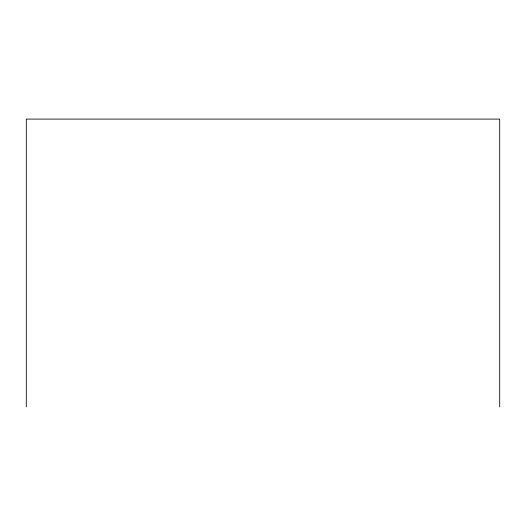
<?xml version="1.0" encoding="UTF-8"?>
<svg xmlns="http://www.w3.org/2000/svg" width="526" height="526" viewBox="0 0 526 526"><rect width="100%" height="100%" fill="white"/><g stroke="black" fill="none" stroke-linecap="round" stroke-linejoin="round"><path stroke-width="0.79" d="M499.7 406.907L499.7 119.093L26.3 119.093L26.3 406.907"/></g></svg>
